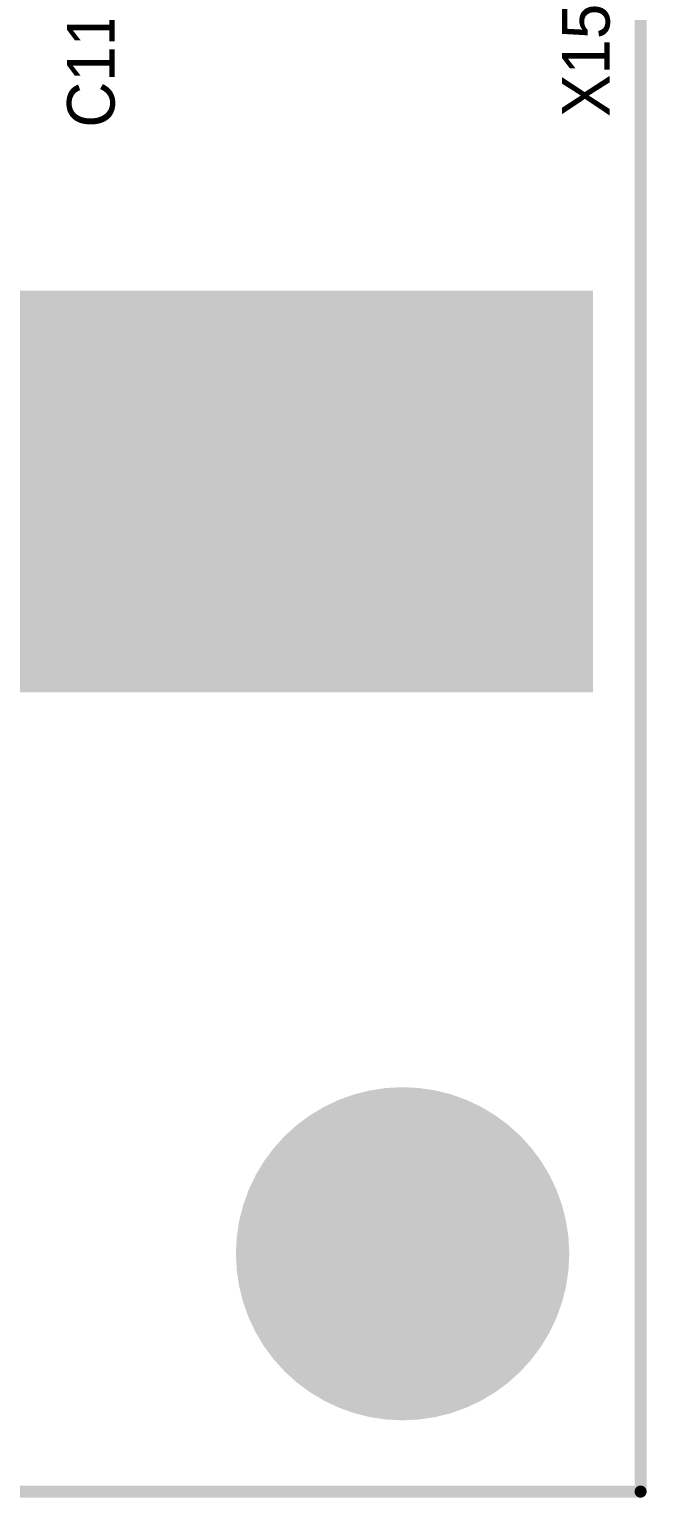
# Model space of a CAD drawing. Header units: millimetres. Extents: x 29 to 180, y 30 to 200.
# Drawn here: x 167.16 to 180.13, y 29.87 to 60.74 of the extents above; entities that cross this region are included whole.
import ezdxf

# ---------------------------------------------------------------- set-up
doc = ezdxf.new("R2010")
doc.units = ezdxf.units.MM
for name, color, linetype in [('BottomLayer', 5, 'Continuous'), ('BottomSolder', 6, 'Continuous'), ('Mechanical1', 6, 'Continuous'), ('MultiLayer', 9, 'Continuous'), ('PadHoleLayer', 156, 'Continuous'), ('TopLayer', 1, 'Continuous'), ('TopOverlay', 2, 'Continuous'), ('TopSolder', 216, 'Continuous')]:
    doc.layers.add(name, color=color, linetype=linetype)

msp = doc.modelspace()

# ---------------------------------------------------------------- linework, layer by layer
at = {"layer": 'BottomLayer', "const_width": 3.4}
msp.add_lwpolyline([(173.3, 35, 1), (176.7, 35, 1)], format="xyb", close=True, dxfattribs=at)
at = {"layer": 'BottomSolder', "const_width": 3.502}
msp.add_lwpolyline([(173.249, 35, 1), (176.751, 35, 1)], format="xyb", close=True, dxfattribs=at)
at = {"layer": 'Mechanical1', "const_width": 0.254}
for points in [[(180, 30), (180, 200)], [(30, 30), (180, 30)]]:
    msp.add_lwpolyline(points, dxfattribs=at)
at = {"layer": 'Mechanical1', "const_width": 0.127}
msp.add_lwpolyline([(179.937, 30, 1), (180.064, 30, 1)], format="xyb", close=True, dxfattribs=at)
msp.add_lwpolyline([(179.937, 30, 1), (180.064, 30, 1)], format="xyb", close=True, dxfattribs=at)
at = {"layer": 'MultiLayer', "const_width": 3.4}
msp.add_lwpolyline([(173.3, 35, 1), (176.7, 35, 1)], format="xyb", close=True, dxfattribs=at)
at = {"layer": 'PadHoleLayer', "const_width": 2}
msp.add_lwpolyline([(174, 35, 1), (176, 35, 1)], format="xyb", close=True, dxfattribs=at)
at = {"layer": 'TopLayer', "const_width": 3.4}
msp.add_lwpolyline([(173.3, 35, 1), (176.7, 35, 1)], format="xyb", close=True, dxfattribs=at)
at = {"layer": 'TopOverlay'}
msp.add_solid([(162.5, 46.8), (179, 46.8), (162.5, 55.25), (179, 55.25)], dxfattribs=at)
at = {"layer": 'TopSolder', "const_width": 3.502}
msp.add_lwpolyline([(173.249, 35, 1), (176.751, 35, 1)], format="xyb", close=True, dxfattribs=at)

# ---------------------------------------------------------------- texts
at = {"layer": 'TopOverlay'}
for s, p in [('C115', (168.95, 58.675)), ('X15', (179.35, 58.9))]:
    msp.add_text(s, height=1, rotation=90, dxfattribs=at).set_placement(p)

doc.saveas('drawing.dxf')
